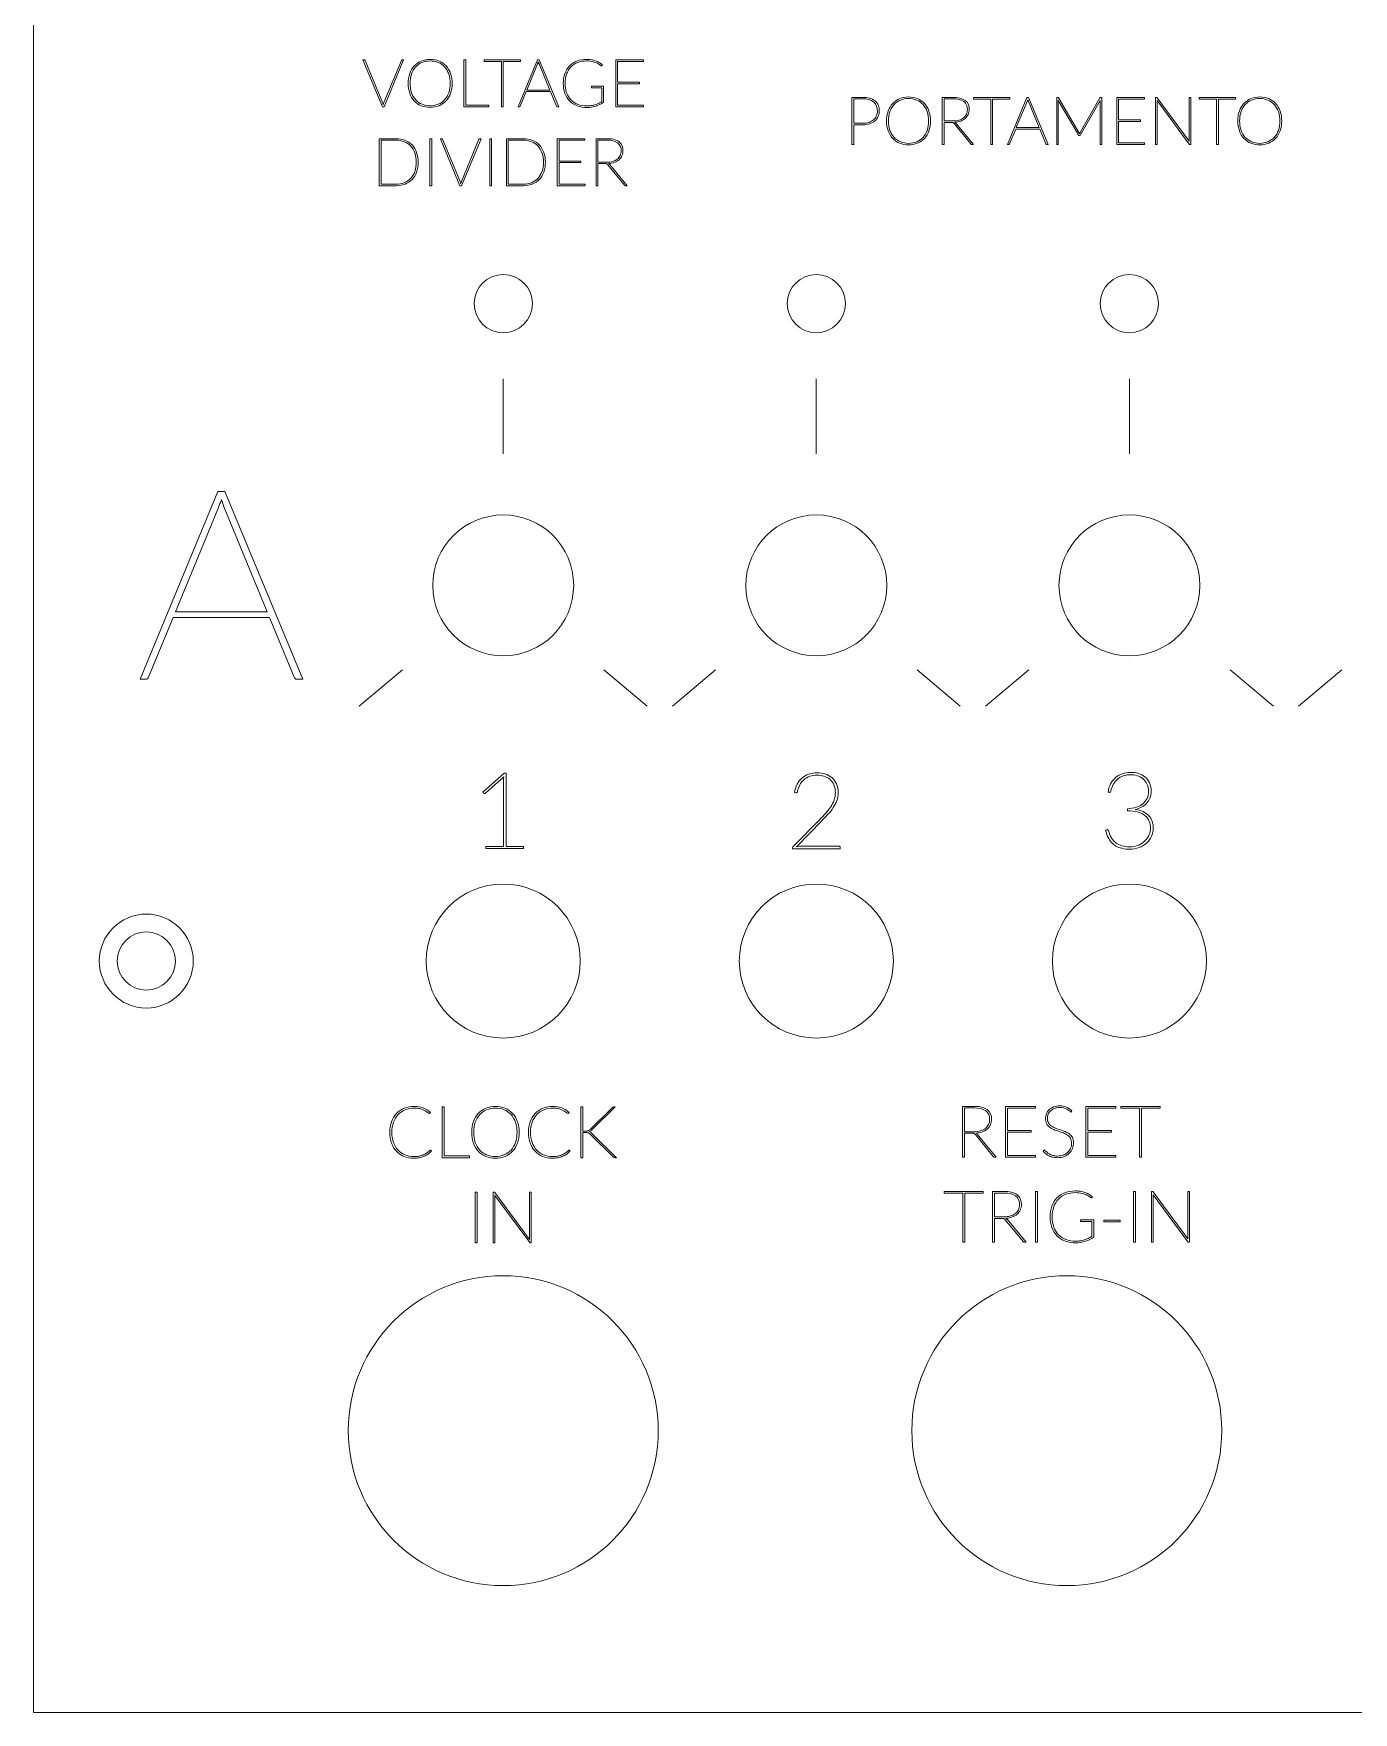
# Model space of a CAD drawing. Header units: millimetres. Extents: x -87 to 387, y -250 to 300.
# Drawn here: x 0 to 70.3, y -120 to -30.6 of the extents above; entities that cross this region are included whole.
import ezdxf

# ---------------------------------------------------------------- set-up
doc = ezdxf.new("R2010")
doc.units = ezdxf.units.MM
for name, color, linetype, lineweight, true_color in [('all_sq16', 7, 'Continuous', 0, 0x000000), ('ext', 1, 'Continuous', 0, 0xff0000), ('int', 3, 'Continuous', 0, 0x00ff00), ('pockett_ecrous -3mm', 2, 'Continuous', 0, 0xffff00), ('txt', 51, 'Continuous', 0, 0xffffb5)]:
    doc.layers.add(name, color=color, linetype=linetype, lineweight=lineweight, true_color=true_color)

# ---------------------------------------------------------------- blocks, each defined once
blk = doc.blocks.new('façade')
at = {"layer": 'ext'}
for p, q in [((0, 0), (0, 120)), ((300, 0), (0, 0))]:
    blk.add_line(p, q, dxfattribs=at)
at = {"layer": 'int'}
for centre, radius in [((25, 75), 1.55), ((41.667, 75), 1.55), ((58.333, 75), 1.55), ((25, 60), 3.75), ((41.667, 60), 3.75), ((58.333, 60), 3.75), ((25, 40), 4.1), ((41.667, 40), 4.1), ((58.333, 40), 4.1), ((6, 40), 1.55), ((25, 15), 8.25), ((55, 15), 8.25)]:
    blk.add_circle(centre, radius, dxfattribs=at)
at = {"layer": 'pockett_ecrous -3mm'}
blk.add_circle((6, 40), 2.5, dxfattribs=at)
at = {"layer": 'txt'}
for p, q in [((17.532, 87.972), (17.609, 87.972)), ((18.571, 85.472), (17.532, 87.972)), ((17.648, 87.942), (18.576, 85.703)), ((18.652, 85.703), (19.579, 87.942)), ((19.696, 87.972), (18.658, 85.472)), ((19.622, 87.972), (19.696, 87.972)), ((22.905, 85.472), (22.905, 87.972)), ((22.905, 87.972), (23.003, 87.972)), ((23.003, 87.972), (23.003, 85.557)), ((23.983, 87.887), (23.983, 87.972)), ((23.983, 87.972), (25.918, 87.972)), ((24.904, 87.887), (23.983, 87.887)), ((24.904, 85.472), (24.904, 87.887)), ((25.918, 87.887), (25.002, 87.887)), ((25.002, 87.887), (25.002, 85.472)), ((25.788, 85.472), (26.822, 87.972)), ((25.918, 87.972), (25.918, 87.887)), ((26.831, 87.76), (26.259, 86.368)), ((26.822, 87.972), (26.917, 87.972)), ((27.478, 86.368), (26.906, 87.76)), ((26.917, 87.972), (27.952, 85.472)), ((30.281, 87.708), (30.256, 87.671)), ((30.988, 85.472), (30.988, 87.972)), ((30.988, 87.972), (32.464, 87.972)), ((32.464, 87.888), (31.086, 87.888)), ((31.086, 87.888), (31.086, 86.78)), ((32.464, 87.972), (32.464, 87.888)), ((31.086, 86.78), (32.247, 86.78)), ((32.247, 86.699), (31.086, 86.699)), ((31.086, 86.699), (31.086, 85.556)), ((32.247, 86.78), (32.247, 86.699)), ((26.227, 86.293), (25.901, 85.502)), ((27.511, 86.293), (26.227, 86.293)), ((26.259, 86.368), (27.478, 86.368)), ((27.836, 85.502), (27.511, 86.293)), ((29.694, 86.521), (29.694, 86.571)), ((29.694, 86.571), (30.343, 86.571)), ((30.252, 86.492), (29.724, 86.492)), ((30.252, 85.756), (30.252, 86.492)), ((30.343, 86.571), (30.343, 85.717)), ((43.559, 83.472), (43.559, 85.972)), ((43.559, 85.972), (44.156, 85.972)), ((44.156, 85.894), (43.656, 85.894)), ((43.656, 85.894), (43.656, 84.597)), ((48.372, 83.472), (48.372, 85.972)), ((48.372, 85.972), (48.975, 85.972)), ((48.975, 85.894), (48.469, 85.894)), ((48.469, 85.894), (48.469, 84.724)), ((50.034, 85.887), (50.034, 85.972)), ((50.034, 85.972), (51.969, 85.972)), ((50.955, 85.887), (50.034, 85.887)), ((50.955, 83.472), (50.955, 85.887)), ((51.969, 85.887), (51.053, 85.887)), ((51.053, 85.887), (51.053, 83.472)), ((51.839, 83.472), (52.873, 85.972)), ((51.969, 85.972), (51.969, 85.887)), ((52.873, 85.972), (52.968, 85.972)), ((52.968, 85.972), (54.003, 83.472)), ((54.463, 83.472), (54.463, 85.972)), ((54.463, 85.972), (54.522, 85.972)), ((55.626, 83.975), (54.545, 85.817)), ((54.564, 85.949), (55.649, 84.107)), ((55.71, 84.108), (56.761, 85.947)), ((56.78, 85.813), (55.731, 83.975)), ((56.804, 85.972), (56.864, 85.972)), ((56.864, 85.972), (56.864, 83.472)), ((57.656, 83.472), (57.656, 85.972)), ((57.656, 85.972), (59.132, 85.972)), ((59.132, 85.888), (57.754, 85.888)), ((57.754, 85.888), (57.754, 84.78)), ((59.132, 85.972), (59.132, 85.888)), ((59.724, 83.472), (59.724, 85.972)), ((59.724, 85.972), (59.769, 85.972)), ((61.522, 83.493), (59.806, 85.812)), ((59.811, 85.949), (61.518, 83.639)), ((61.516, 83.701), (61.516, 85.972)), ((61.516, 85.972), (61.602, 85.972)), ((61.602, 85.972), (61.602, 83.472)), ((62.05, 85.887), (62.05, 85.972)), ((62.05, 85.972), (63.984, 85.972)), ((62.971, 85.887), (62.05, 85.887)), ((62.971, 83.472), (62.971, 85.887)), ((63.984, 85.887), (63.068, 85.887)), ((63.068, 85.887), (63.068, 83.472)), ((63.984, 85.972), (63.984, 85.887)), ((18.658, 85.472), (18.571, 85.472)), ((24.242, 85.472), (22.905, 85.472)), ((23.003, 85.557), (24.242, 85.557)), ((24.242, 85.557), (24.242, 85.472)), ((25.002, 85.472), (24.904, 85.472)), ((25.86, 85.472), (25.788, 85.472)), ((27.952, 85.472), (27.875, 85.472)), ((32.464, 85.472), (30.988, 85.472)), ((31.086, 85.556), (32.468, 85.556)), ((32.468, 85.556), (32.464, 85.472)), ((52.882, 85.76), (52.31, 84.368)), ((53.53, 84.368), (52.957, 85.76)), ((54.548, 85.759), (54.548, 83.472)), ((56.778, 85.759), (56.778, 85.785)), ((56.778, 83.472), (56.778, 85.759)), ((59.809, 85.748), (59.809, 83.472)), ((43.656, 84.597), (44.156, 84.597)), ((43.656, 84.517), (43.656, 83.472)), ((44.156, 84.517), (43.656, 84.517)), ((48.469, 84.724), (48.946, 84.724)), ((48.469, 84.649), (48.469, 83.472)), ((48.834, 84.649), (48.469, 84.649)), ((49.887, 83.502), (49.005, 84.581)), ((49.101, 84.601), (50.031, 83.472)), ((52.278, 84.293), (51.952, 83.502)), ((53.562, 84.293), (52.278, 84.293)), ((52.31, 84.368), (53.53, 84.368)), ((53.887, 83.502), (53.562, 84.293)), ((55.649, 84.107), (55.679, 84.041)), ((57.754, 84.78), (58.915, 84.78)), ((58.915, 84.699), (57.754, 84.699)), ((57.754, 84.699), (57.754, 83.556)), ((58.915, 84.78), (58.915, 84.699)), ((18.399, 81.276), (18.399, 83.776)), ((18.399, 83.776), (19.301, 83.776)), ((19.301, 83.696), (18.497, 83.696)), ((18.497, 83.696), (18.497, 81.356)), ((21.1, 81.276), (21.1, 83.776)), ((21.1, 83.776), (21.198, 83.776)), ((21.198, 83.776), (21.198, 81.276)), ((21.659, 83.776), (21.735, 83.776)), ((22.697, 81.276), (21.659, 83.776)), ((21.774, 83.746), (22.702, 81.507)), ((22.778, 81.507), (23.705, 83.746)), ((23.822, 83.776), (22.784, 81.276)), ((23.748, 83.776), (23.822, 83.776)), ((24.283, 81.276), (24.283, 83.776)), ((24.283, 83.776), (24.38, 83.776)), ((24.38, 83.776), (24.38, 81.276)), ((25.173, 81.276), (25.173, 83.776)), ((25.173, 83.776), (26.075, 83.776)), ((26.075, 83.696), (25.271, 83.696)), ((25.271, 83.696), (25.271, 81.356)), ((27.874, 81.276), (27.874, 83.776)), ((27.874, 83.776), (29.35, 83.776)), ((29.35, 83.692), (27.972, 83.692)), ((27.972, 83.692), (27.972, 82.584)), ((29.35, 83.776), (29.35, 83.692)), ((29.942, 81.276), (29.942, 83.776)), ((29.942, 83.776), (30.544, 83.776)), ((30.544, 83.698), (30.039, 83.698)), ((30.039, 83.698), (30.039, 82.528)), ((43.656, 83.472), (43.559, 83.472)), ((48.469, 83.472), (48.372, 83.472)), ((50.031, 83.472), (49.951, 83.472)), ((51.053, 83.472), (50.955, 83.472)), ((51.912, 83.472), (51.839, 83.472)), ((54.003, 83.472), (53.926, 83.472)), ((54.548, 83.472), (54.463, 83.472)), ((55.688, 83.945), (55.67, 83.945)), ((56.864, 83.472), (56.778, 83.472)), ((59.132, 83.472), (57.656, 83.472)), ((57.754, 83.556), (59.136, 83.556)), ((59.136, 83.556), (59.132, 83.472)), ((59.809, 83.472), (59.724, 83.472)), ((61.516, 83.671), (61.516, 83.701)), ((61.602, 83.472), (61.561, 83.472)), ((63.068, 83.472), (62.971, 83.472)), ((27.972, 82.584), (29.133, 82.584)), ((29.133, 82.503), (27.972, 82.503)), ((27.972, 82.503), (27.972, 81.36)), ((29.133, 82.584), (29.133, 82.503)), ((30.039, 82.528), (30.516, 82.528)), ((30.039, 82.453), (30.039, 81.276)), ((30.404, 82.453), (30.039, 82.453)), ((31.457, 81.306), (30.575, 82.385)), ((30.67, 82.405), (31.601, 81.276)), ((18.497, 81.356), (19.301, 81.356)), ((25.271, 81.356), (26.075, 81.356)), ((27.972, 81.36), (29.353, 81.36)), ((29.353, 81.36), (29.35, 81.276)), ((19.301, 81.276), (18.399, 81.276)), ((21.198, 81.276), (21.1, 81.276)), ((22.784, 81.276), (22.697, 81.276)), ((24.38, 81.276), (24.283, 81.276)), ((26.075, 81.276), (25.173, 81.276)), ((29.35, 81.276), (27.874, 81.276)), ((30.039, 81.276), (29.942, 81.276)), ((31.601, 81.276), (31.52, 81.276)), ((25, 67), (25, 71)), ((41.667, 67), (41.667, 71)), ((58.333, 67), (58.333, 71)), ((5.672, 55), (9.811, 65)), ((9.811, 65), (10.188, 65)), ((10.188, 65), (14.328, 55)), ((9.847, 64.153), (7.557, 58.584)), ((12.435, 58.584), (10.146, 64.153)), ((7.428, 58.285), (6.126, 55.121)), ((12.564, 58.285), (7.428, 58.285)), ((7.557, 58.584), (12.435, 58.584)), ((13.864, 55.121), (12.564, 58.285)), ((19.638, 55.5), (17.34, 53.572)), ((30.362, 55.5), (32.66, 53.572)), ((36.304, 55.5), (34.006, 53.572)), ((47.029, 55.5), (49.327, 53.572)), ((52.971, 55.5), (50.673, 53.572)), ((63.696, 55.5), (65.994, 53.572)), ((69.637, 55.5), (67.339, 53.572)), ((5.963, 55), (5.672, 55)), ((14.328, 55), (14.021, 55)), ((23.918, 48.994), (25.056, 50.01)), ((25.024, 49.808), (24.051, 48.931)), ((25.016, 46.106), (25.016, 49.629)), ((25.056, 50.01), (25.164, 50.01)), ((25.164, 50.01), (25.164, 46.106)), ((23.961, 48.938), (23.918, 48.994)), ((40.58, 48.959), (40.509, 48.968)), ((57.268, 48.982), (57.196, 48.99)), ((40.435, 46.105), (41.846, 47.534)), ((41.951, 47.468), (40.603, 46.088)), ((58.232, 48.003), (58.232, 48.108)), ((57.063, 46.968), (57.111, 46.99)), ((24.066, 46.106), (25.016, 46.106)), ((24.066, 45.99), (24.066, 46.106)), ((26.082, 45.99), (24.066, 45.99)), ((25.164, 46.106), (26.082, 46.106)), ((26.082, 46.106), (26.082, 45.99)), ((40.401, 45.977), (40.401, 46.031)), ((42.933, 45.977), (40.401, 45.977)), ((40.947, 46.117), (42.879, 46.117)), ((42.933, 46.063), (42.933, 45.977)), ((21.756, 29.532), (21.756, 32.232)), ((21.756, 32.232), (21.861, 32.232)), ((21.861, 32.232), (21.861, 29.624)), ((29.135, 29.532), (29.135, 32.232)), ((29.135, 32.232), (29.24, 32.232)), ((29.24, 32.232), (29.24, 30.951)), ((29.603, 31.018), (30.794, 32.191)), ((30.961, 32.232), (29.703, 30.993)), ((30.884, 32.232), (30.961, 32.232)), ((49.448, 29.562), (49.448, 32.262)), ((49.448, 32.262), (50.099, 32.262)), ((50.099, 32.178), (49.554, 32.178)), ((49.554, 32.178), (49.554, 30.914)), ((51.74, 29.562), (51.74, 32.262)), ((51.74, 32.262), (53.335, 32.262)), ((53.335, 32.262), (53.335, 32.172)), ((56.015, 29.562), (56.015, 32.262)), ((56.015, 32.262), (57.609, 32.262)), ((57.609, 32.262), (57.609, 32.172)), ((57.875, 32.17), (57.875, 32.262)), ((57.875, 32.262), (59.965, 32.262)), ((59.965, 32.262), (59.965, 32.17)), ((21.13, 31.942), (21.102, 31.899)), ((28.509, 31.942), (28.481, 31.899)), ((53.335, 32.172), (51.846, 32.172)), ((51.846, 32.172), (51.846, 30.976)), ((55.272, 32.024), (55.248, 31.982)), ((57.609, 32.172), (56.12, 32.172)), ((56.12, 32.172), (56.12, 30.976)), ((58.87, 32.17), (57.875, 32.17)), ((58.87, 29.562), (58.87, 32.17)), ((59.965, 32.17), (58.975, 32.17)), ((58.975, 32.17), (58.975, 29.562)), ((29.24, 30.951), (29.413, 30.951)), ((29.419, 30.866), (29.24, 30.866)), ((29.24, 30.866), (29.24, 29.532)), ((30.875, 29.568), (29.622, 30.788)), ((29.705, 30.839), (31.038, 29.532)), ((49.554, 30.914), (50.068, 30.914)), ((49.554, 30.834), (49.554, 29.562)), ((49.947, 30.834), (49.554, 30.834)), ((51.084, 29.595), (50.132, 30.76)), ((50.235, 30.782), (51.24, 29.562)), ((51.846, 30.976), (53.1, 30.976)), ((53.1, 30.887), (51.846, 30.887)), ((51.846, 30.887), (51.846, 29.653)), ((53.1, 30.976), (53.1, 30.887)), ((56.12, 30.976), (57.374, 30.976)), ((57.374, 30.887), (56.12, 30.887)), ((56.12, 30.887), (56.12, 29.653)), ((57.374, 30.976), (57.374, 30.887)), ((21.142, 29.923), (21.182, 29.881)), ((23.2, 29.532), (21.756, 29.532)), ((21.861, 29.624), (23.2, 29.624)), ((23.2, 29.624), (23.2, 29.532)), ((28.521, 29.923), (28.561, 29.881)), ((29.24, 29.532), (29.135, 29.532)), ((31.038, 29.532), (30.961, 29.532)), ((49.554, 29.562), (49.448, 29.562)), ((51.24, 29.562), (51.153, 29.562)), ((53.335, 29.562), (51.74, 29.562)), ((51.846, 29.653), (53.338, 29.653)), ((53.338, 29.653), (53.335, 29.562)), ((53.741, 29.883), (53.766, 29.922)), ((57.609, 29.562), (56.015, 29.562)), ((56.12, 29.653), (57.613, 29.653)), ((57.613, 29.653), (57.609, 29.562)), ((58.975, 29.562), (58.87, 29.562)), ((48.465, 27.639), (48.465, 27.731)), ((48.465, 27.731), (50.554, 27.731)), ((50.554, 27.731), (50.554, 27.639)), ((51.038, 25.031), (51.038, 27.731)), ((51.038, 27.731), (51.689, 27.731)), ((53.33, 25.031), (53.33, 27.731)), ((53.33, 27.731), (53.436, 27.731)), ((53.436, 27.731), (53.436, 25.031)), ((58.545, 25.031), (58.545, 27.731)), ((58.545, 27.731), (58.651, 27.731)), ((58.651, 27.731), (58.651, 25.031)), ((59.507, 25.031), (59.507, 27.731)), ((59.507, 27.731), (59.555, 27.731)), ((61.443, 25.278), (61.443, 27.731)), ((61.443, 27.731), (61.535, 27.731)), ((61.535, 27.731), (61.535, 25.031)), ((23.505, 25), (23.505, 27.7)), ((23.505, 27.7), (23.611, 27.7)), ((23.611, 27.7), (23.611, 25)), ((24.467, 25), (24.467, 27.7)), ((24.467, 27.7), (24.515, 27.7)), ((26.408, 25.023), (24.555, 27.527)), ((24.559, 27.458), (24.559, 25)), ((24.561, 27.675), (26.405, 25.18)), ((26.403, 25.248), (26.403, 27.7)), ((26.403, 27.7), (26.495, 27.7)), ((26.495, 27.7), (26.495, 25)), ((49.46, 27.639), (48.465, 27.639)), ((49.46, 25.031), (49.46, 27.639)), ((50.554, 27.639), (49.565, 27.639)), ((49.565, 27.639), (49.565, 25.031)), ((51.689, 27.646), (51.143, 27.646)), ((51.143, 27.646), (51.143, 26.383)), ((56.362, 27.446), (56.335, 27.406)), ((61.448, 25.054), (59.595, 27.558)), ((59.599, 27.489), (59.599, 25.031)), ((59.601, 27.706), (61.445, 25.211)), ((51.143, 26.383), (51.658, 26.383)), ((51.143, 26.302), (51.143, 25.031)), ((51.537, 26.302), (51.143, 26.302)), ((52.674, 25.063), (51.721, 26.229)), ((51.825, 26.25), (52.83, 25.031)), ((55.729, 26.164), (55.729, 26.218)), ((55.729, 26.218), (56.43, 26.218)), ((56.332, 26.133), (55.761, 26.133)), ((56.332, 25.338), (56.332, 26.133)), ((56.43, 26.218), (56.43, 25.296)), ((56.974, 26.206), (57.839, 26.206)), ((56.974, 26.122), (56.974, 26.206)), ((57.839, 26.122), (56.974, 26.122)), ((57.839, 26.206), (57.839, 26.122)), ((26.403, 25.215), (26.403, 25.248)), ((49.565, 25.031), (49.46, 25.031)), ((51.143, 25.031), (51.038, 25.031)), ((52.83, 25.031), (52.743, 25.031)), ((53.436, 25.031), (53.33, 25.031)), ((58.651, 25.031), (58.545, 25.031)), ((59.599, 25.031), (59.507, 25.031)), ((61.443, 25.246), (61.443, 25.278)), ((61.535, 25.031), (61.491, 25.031)), ((23.611, 25), (23.505, 25)), ((24.559, 25), (24.467, 25)), ((26.495, 25), (26.451, 25))]:
    blk.add_line(p, q, dxfattribs=at)
for centre, radius, start, end in [((17.611, 87.934), 0.0378, 11.56269, 93.24477), ((19.617, 87.932), 0.0396, 83.97708, 166.49937), ((21.122, 86.869), 1.161, 137.55296, 160.83941), ((21.155, 86.867), 1.096, 138.14343, 161.08455), ((21.042, 86.929), 1.061, 112.52244, 137.02528), ((21.036, 86.963), 0.943, 112.36083, 137.62766), ((21.094, 86.793), 1.207, 89.3339, 112.34574), ((21.095, 86.806), 1.111, 89.34723, 112.13056), ((21.124, 86.773), 1.227, 67.95362, 90.74173), ((21.122, 86.796), 1.121, 67.9658, 90.71702), ((21.185, 86.965), 0.941, 42.3415, 67.67001), ((21.185, 86.938), 1.051, 42.95755, 67.67106), ((21.079, 86.881), 1.076, 18.50413, 41.82322), ((21.098, 86.871), 1.161, 19.14089, 42.44225), ((28.5, 87.16), 1.773, 158.50886, 160.23138), ((26.289, 88.028), 0.602, 338.74347, 344.26434), ((27.529, 88.06), 0.688, 196.4438, 201.28033), ((25.237, 87.16), 1.773, 19.76862, 21.49114), ((29.348, 86.873), 1.13, 136.29031, 160.45743), ((29.371, 86.876), 1.053, 136.67446, 160.79496), ((29.309, 86.896), 1.086, 110.85766, 135.73843), ((29.312, 86.917), 0.982, 110.73107, 136.02715), ((29.417, 86.593), 1.407, 89.13795, 110.57532), ((29.417, 86.621), 1.296, 89.17322, 110.48223), ((29.462, 86.61), 1.307, 75.89826, 91.12828), ((29.448, 86.24), 1.76, 81.88291, 90.32787), ((29.535, 86.854), 1.14, 70.44218, 81.82202), ((29.478, 86.709), 1.207, 63.71653, 75.48937), ((29.563, 86.946), 1.044, 58.57775, 70.23178), ((29.691, 87.137), 0.729, 50.97378, 63.85243), ((29.438, 86.748), 1.278, 48.71379, 58.39862), ((30.318, 87.871), 0.237, 225.12229, 244.45603), ((30.227, 87.688), 0.0334, 248.93879, 329.2482), ((21.487, 86.743), 1.548, 160.87184, 180.78212), ((21.486, 86.7), 1.546, 179.18831, 199.13772), ((21.522, 86.744), 1.482, 161.1836, 180.87345), ((21.52, 86.699), 1.481, 179.13255, 198.82421), ((20.664, 86.744), 1.513, 359.13733, 18.41219), ((20.665, 86.699), 1.512, 341.58015, 0.85681), ((20.726, 86.743), 1.554, 359.1983, 19.08783), ((20.734, 86.7), 1.546, 340.86228, 0.81169), ((29.727, 86.744), 1.53, 160.64812, 180.82605), ((29.721, 86.7), 1.525, 179.19659, 199.47398), ((29.762, 86.744), 1.466, 160.95946, 180.8792), ((29.763, 86.701), 1.467, 179.17859, 199.03174), ((21.121, 86.575), 1.16, 199.21507, 222.49067), ((21.138, 86.57), 1.077, 198.86829, 222.13869), ((21.039, 86.494), 0.953, 222.74292, 247.67034), ((21.182, 86.492), 0.951, 292.29888, 317.28786), ((21.096, 86.556), 1.058, 317.89502, 341.5437), ((21.099, 86.575), 1.16, 317.50933, 340.78493), ((29.328, 86.564), 1.108, 199.61584, 224.3599), ((29.366, 86.566), 1.047, 199.14554, 223.55511), ((29.319, 86.538), 0.994, 224.25537, 249.64527), ((29.721, 86.522), 0.0273, 181.4662, 227.93866), ((29.724, 86.521), 0.0289, 223.53883, 270.32035), ((44.225, 84.986), 0.988, 54.48997, 94.00188), ((44.221, 85.043), 0.853, 53.44194, 94.34166), ((46.508, 84.929), 1.061, 112.52244, 137.02528), ((46.502, 84.963), 0.943, 112.36083, 137.62766), ((46.56, 84.793), 1.207, 89.3339, 112.34574), ((46.562, 84.806), 1.111, 89.34723, 112.13056), ((46.59, 84.773), 1.227, 67.95362, 90.74173), ((46.588, 84.796), 1.121, 67.9658, 90.71702), ((46.652, 84.965), 0.941, 42.3415, 67.67001), ((46.652, 84.938), 1.051, 42.95755, 67.67106), ((49.043, 84.952), 1.023, 57.45543, 93.84195), ((49.033, 84.979), 0.917, 58.05791, 93.67571), ((49.246, 85.374), 0.561, 355.90819, 51.69565), ((54.551, 85.16), 1.773, 158.50886, 160.23138), ((52.34, 86.028), 0.602, 338.74347, 344.26434), ((53.58, 86.06), 0.688, 196.4438, 201.28033), ((51.288, 85.16), 1.773, 19.76862, 21.49114), ((54.523, 85.914), 0.058, 67.20464, 91.77931), ((54.208, 85.77), 0.34, 2.90149, 7.83399), ((54.524, 85.927), 0.0455, 27.99616, 61.39754), ((56.804, 85.922), 0.05, 90, 150.23151), ((57.035, 85.785), 0.257, 173.66957, 180.01454), ((59.77, 85.92), 0.0516, 65.79834, 92.14259), ((59.76, 85.915), 0.0615, 33.79425, 59.14335), ((59.231, 85.748), 0.578, 2.94355, 6.30959), ((65.203, 84.929), 1.061, 112.52244, 137.02528), ((65.197, 84.963), 0.943, 112.36083, 137.62766), ((65.256, 84.793), 1.207, 89.3339, 112.34574), ((65.257, 84.806), 1.111, 89.34723, 112.13056), ((65.286, 84.773), 1.227, 67.95362, 90.74173), ((65.284, 84.796), 1.121, 67.9658, 90.71702), ((65.347, 84.965), 0.941, 42.3415, 67.67001), ((65.347, 84.938), 1.051, 42.95755, 67.67106), ((16.805, 85.048), 1.888, 18.42766, 20.29032), ((16.717, 85.019), 1.981, 16.62356, 18.42758), ((19.88, 85.25), 1.309, 159.73287, 165.12461), ((21.029, 86.503), 1.045, 222.99271, 247.82838), ((21.094, 86.673), 1.226, 248.02073, 270.66557), ((21.095, 86.641), 1.111, 247.86944, 270.65277), ((21.122, 86.651), 1.121, 269.28298, 292.0342), ((21.124, 86.681), 1.234, 269.25905, 291.90922), ((21.19, 86.504), 1.045, 292.19522, 317.01203), ((25.864, 85.51), 0.0383, 265.19314, 347.83822), ((27.876, 85.513), 0.0415, 195.84684, 268.96061), ((29.322, 86.576), 1.112, 225.01212, 249.63953), ((29.441, 86.911), 1.468, 249.83842, 270.85145), ((29.44, 86.882), 1.359, 249.90159, 270.89075), ((29.469, 87.05), 1.526, 269.7185, 278.32014), ((29.485, 86.913), 1.47, 269.14879, 288.24917), ((29.5, 86.82), 1.294, 278.43859, 287.54247), ((29.457, 86.941), 1.423, 287.7047, 295.6446), ((29.4, 87.098), 1.673, 289.01909, 304.33592), ((29.169, 87.531), 2.079, 295.75661, 301.39432), ((44.321, 85.232), 0.596, 311.18708, 336.01826), ((44.316, 85.287), 0.604, 356.14088, 46.93154), ((44.354, 85.229), 0.663, 310.20679, 335.48116), ((44.355, 85.295), 0.665, 355.79395, 48.14947), ((44.298, 85.242), 0.621, 336.09914, 0.42372), ((44.324, 85.239), 0.695, 335.71751, 0.57467), ((46.953, 84.743), 1.548, 160.87184, 180.78212), ((46.588, 84.869), 1.161, 137.55296, 160.83941), ((46.988, 84.744), 1.482, 161.1836, 180.87345), ((46.622, 84.867), 1.096, 138.14343, 161.08455), ((46.545, 84.881), 1.076, 18.50413, 41.82322), ((46.564, 84.871), 1.161, 19.14089, 42.44225), ((46.13, 84.744), 1.513, 359.13733, 18.41219), ((46.192, 84.743), 1.554, 359.1983, 19.08783), ((49.175, 85.302), 0.53, 308.32992, 334.91105), ((49.216, 85.368), 0.492, 355.52955, 52.1418), ((49.188, 85.319), 0.617, 311.2873, 335.61134), ((49.119, 85.32), 0.588, 335.59904, 0.92824), ((49.165, 85.325), 0.64, 336.02302, 0.78031), ((53.986, 85.758), 0.562, 0.05196, 3.02358), ((59.194, 85.747), 0.616, 0.06672, 2.88983), ((65.649, 84.743), 1.548, 160.87184, 180.78212), ((65.284, 84.869), 1.161, 137.55296, 160.83941), ((65.683, 84.744), 1.482, 161.1836, 180.87345), ((65.317, 84.867), 1.096, 138.14343, 161.08455), ((65.24, 84.881), 1.076, 18.50413, 41.82322), ((65.259, 84.871), 1.161, 19.14089, 42.44225), ((64.825, 84.744), 1.513, 359.13733, 18.41219), ((64.887, 84.743), 1.554, 359.1983, 19.08783), ((44.17, 85.546), 0.949, 269.18635, 288.68271), ((44.169, 85.608), 1.09, 269.30498, 288.15393), ((44.242, 85.331), 0.722, 288.67162, 310.73765), ((44.253, 85.357), 0.826, 288.07411, 309.84661), ((46.952, 84.7), 1.546, 179.18831, 199.13772), ((46.587, 84.575), 1.16, 199.21507, 222.49067), ((46.987, 84.699), 1.481, 179.13255, 198.82421), ((46.604, 84.57), 1.077, 198.86829, 222.13869), ((46.562, 84.556), 1.058, 317.89502, 341.5437), ((46.565, 84.575), 1.16, 317.50933, 340.78493), ((46.131, 84.699), 1.512, 341.58015, 0.85681), ((46.2, 84.7), 1.546, 340.86228, 0.81169), ((48.839, 84.172), 0.477, 83.00431, 90.59661), ((48.877, 84.476), 0.171, 67.69903, 83.16199), ((48.886, 84.504), 0.141, 50.69386, 66.79596), ((48.96, 85.839), 1.116, 269.26789, 285.76402), ((48.867, 84.484), 0.169, 35.03352, 49.86069), ((48.981, 85.772), 1.119, 272.9378, 289.42173), ((48.921, 84.455), 0.232, 39.04254, 59.45877), ((49.076, 85.436), 0.696, 285.60298, 307.86284), ((49.108, 85.421), 0.746, 289.19014, 310.76779), ((54.81, 84.443), 0.958, 335.15311, 337.30219), ((56.22, 83.852), 0.572, 153.34332, 157.18807), ((65.648, 84.7), 1.546, 179.18831, 199.13772), ((65.282, 84.575), 1.16, 199.21507, 222.49067), ((65.682, 84.699), 1.481, 179.13255, 198.82421), ((65.299, 84.57), 1.077, 198.86829, 222.13869), ((65.258, 84.556), 1.058, 317.89502, 341.5437), ((65.26, 84.575), 1.16, 317.50933, 340.78493), ((64.826, 84.699), 1.512, 341.58015, 0.85681), ((64.895, 84.7), 1.546, 340.86228, 0.81169), ((19.316, 82.499), 1.277, 68.93076, 90.6924), ((19.315, 82.535), 1.161, 68.83023, 90.67857), ((19.393, 82.747), 0.935, 43.45733, 68.62827), ((19.4, 82.726), 1.035, 43.94901, 68.74081), ((19.321, 82.694), 1.024, 18.73157, 42.80891), ((19.337, 82.68), 1.113, 19.47073, 43.3584), ((21.737, 83.738), 0.0378, 11.56269, 93.24477), ((23.743, 83.737), 0.0396, 83.97708, 166.49937), ((26.09, 82.499), 1.277, 68.93076, 90.6924), ((26.088, 82.535), 1.161, 68.83023, 90.67857), ((26.167, 82.747), 0.935, 43.45733, 68.62827), ((26.174, 82.726), 1.035, 43.94901, 68.74081), ((26.094, 82.694), 1.024, 18.73157, 42.80891), ((26.11, 82.68), 1.113, 19.47073, 43.3584), ((30.613, 82.756), 1.023, 57.45543, 93.84195), ((30.603, 82.783), 0.917, 58.05791, 93.67571), ((30.786, 83.172), 0.492, 355.52955, 52.1418), ((30.816, 83.178), 0.561, 355.90819, 51.69565), ((30.689, 83.124), 0.588, 335.59904, 0.92824), ((30.735, 83.129), 0.64, 336.02302, 0.78031), ((46.496, 84.503), 1.045, 222.99271, 247.82838), ((46.505, 84.494), 0.953, 222.74292, 247.67034), ((46.56, 84.673), 1.226, 248.02073, 270.66557), ((46.562, 84.641), 1.111, 247.86944, 270.65277), ((46.588, 84.651), 1.121, 269.28298, 292.0342), ((46.59, 84.681), 1.234, 269.25905, 291.90922), ((46.648, 84.492), 0.951, 292.29888, 317.28786), ((46.656, 84.504), 1.045, 292.19522, 317.01203), ((49.941, 83.536), 0.0645, 212.27093, 246.84391), ((49.949, 83.576), 0.104, 251.67246, 270.9812), ((51.915, 83.51), 0.0383, 265.19314, 347.83822), ((53.927, 83.513), 0.0415, 195.84684, 268.96061), ((55.673, 83.996), 0.0514, 204.40248, 267.5243), ((55.685, 83.995), 0.0503, 273.98089, 336.49556), ((61.847, 83.671), 0.33, 180.00497, 185.58044), ((61.561, 83.519), 0.0475, 213.15382, 269.22459), ((65.191, 84.503), 1.045, 222.99271, 247.82838), ((65.201, 84.494), 0.953, 222.74292, 247.67034), ((65.256, 84.673), 1.226, 248.02073, 270.66557), ((65.257, 84.641), 1.111, 247.86944, 270.65277), ((65.284, 84.651), 1.121, 269.28298, 292.0342), ((65.286, 84.681), 1.234, 269.25905, 291.90922), ((65.344, 84.492), 0.951, 292.29888, 317.28786), ((65.351, 84.504), 1.045, 292.19522, 317.01203), ((18.886, 82.55), 1.482, 359.06203, 18.60986), ((18.887, 82.502), 1.481, 341.3823, 0.93211), ((18.955, 82.549), 1.516, 359.10578, 19.33425), ((18.957, 82.502), 1.515, 340.65812, 0.88835), ((25.66, 82.55), 1.482, 359.06203, 18.60986), ((25.661, 82.502), 1.481, 341.3823, 0.93211), ((25.729, 82.549), 1.516, 359.10578, 19.33425), ((25.73, 82.502), 1.515, 340.65812, 0.88835), ((30.409, 81.976), 0.477, 83.00431, 90.59661), ((30.447, 82.28), 0.171, 67.69903, 83.16199), ((30.456, 82.308), 0.141, 50.69386, 66.79596), ((30.53, 83.643), 1.116, 269.26789, 285.76402), ((30.437, 82.289), 0.169, 35.03352, 49.86069), ((30.551, 83.576), 1.119, 272.9378, 289.42173), ((30.491, 82.259), 0.232, 39.04254, 59.45877), ((30.646, 83.24), 0.696, 285.60298, 307.86284), ((30.678, 83.225), 0.746, 289.19014, 310.76779), ((30.745, 83.106), 0.53, 308.32992, 334.91105), ((30.758, 83.124), 0.617, 311.2873, 335.61134), ((19.315, 82.517), 1.161, 269.32143, 291.16977), ((19.316, 82.553), 1.277, 269.3076, 291.06924), ((19.394, 82.303), 0.934, 291.37505, 316.58499), ((19.4, 82.326), 1.035, 291.25919, 316.05099), ((19.319, 82.359), 1.026, 317.22344, 341.26293), ((19.337, 82.372), 1.113, 316.6416, 340.52927), ((20.931, 80.852), 1.888, 18.42766, 20.29032), ((20.843, 80.823), 1.981, 16.62356, 18.42758), ((24.006, 81.054), 1.309, 159.73287, 165.12461), ((26.088, 82.517), 1.161, 269.32143, 291.16977), ((26.09, 82.553), 1.277, 269.3076, 291.06924), ((26.167, 82.303), 0.934, 291.37505, 316.58499), ((26.174, 82.326), 1.035, 291.25919, 316.05099), ((26.092, 82.359), 1.026, 317.22344, 341.26293), ((26.11, 82.372), 1.113, 316.6416, 340.52927), ((31.511, 81.34), 0.0645, 212.27093, 246.84391), ((31.519, 81.38), 0.104, 251.67246, 270.9812), ((16.522, 61.754), 7.093, 158.50886, 160.23138), ((7.678, 65.226), 2.407, 338.74347, 344.26434), ((12.636, 65.352), 2.754, 196.4438, 201.28033), ((3.471, 61.754), 7.093, 19.76862, 21.49114), ((5.976, 55.153), 0.153, 265.19314, 347.83822), ((14.024, 55.166), 0.166, 195.84684, 268.96061), ((26.945, 49.624), 1.93, 174.53526, 179.85983), ((41.85, 48.8), 1.351, 153.1851, 172.88889), ((41.638, 48.903), 1.116, 131.30518, 152.98981), ((41.809, 48.833), 1.16, 151.92308, 170.47908), ((41.627, 48.929), 0.954, 130.48064, 151.86741), ((41.624, 48.909), 1.102, 109.11702, 130.93791), ((41.661, 48.884), 1.01, 109.81768, 130.25565), ((41.696, 48.691), 1.332, 89.42542, 108.97759), ((41.691, 48.786), 1.112, 89.33508, 109.57446), ((41.707, 48.678), 1.22, 72.86453, 90.15614), ((41.713, 48.611), 1.412, 72.91376, 90.15466), ((41.81, 49), 0.882, 49.86651, 73.06599), ((41.829, 48.971), 1.033, 50.49167, 73.18171), ((41.83, 49.034), 0.843, 24.40625, 49.4122), ((41.884, 49.051), 0.936, 24.3879, 49.95774), ((41.695, 48.987), 0.985, 358.54262, 23.68346), ((41.723, 48.991), 1.108, 358.62911, 23.80135), ((58.547, 48.818), 1.362, 153.18361, 172.74205), ((58.328, 48.925), 1.118, 131.36835, 152.99414), ((58.477, 48.854), 1.146, 151.47723, 170.29056), ((58.33, 48.934), 0.979, 130.57811, 151.45487), ((58.309, 48.935), 1.098, 109.07422, 130.98071), ((58.341, 48.913), 1.002, 109.602, 130.27151), ((58.384, 48.711), 1.334, 89.43255, 108.95778), ((58.379, 48.796), 1.125, 89.37785, 109.45658), ((58.396, 48.702), 1.219, 73.05463, 90.22507), ((58.403, 48.616), 1.43, 73.41344, 90.22928), ((58.497, 49.019), 0.887, 50.93793, 73.32171), ((58.528, 49.02), 1.006, 51.01524, 73.66218), ((58.557, 49.108), 0.78, 24.29177, 50.22685), ((58.588, 49.106), 0.902, 25.15479, 50.53963), ((58.402, 49.047), 0.946, 358.5967, 23.74992), ((58.472, 49.067), 1.023, 358.5721, 24.40149), ((24.014, 48.982), 0.0694, 219.45133, 260.87759), ((24.011, 48.966), 0.0536, 261.89538, 319.37971), ((40.592, 49.032), 0.0737, 260.34927, 354.58552), ((41.058, 49.137), 1.655, 326.26093, 340.04349), ((41.137, 49.134), 1.727, 325.8867, 339.91868), ((41.534, 48.954), 1.145, 340.53695, 0.41912), ((41.6, 48.954), 1.23, 340.38032, 0.48909), ((57.283, 49.038), 0.0586, 254.5571, 307.52478), ((57.229, 49.072), 0.121, 318.18759, 348.16845), ((58.39, 49.185), 1.047, 287.31218, 309.27715), ((58.471, 49.136), 1.069, 297.83932, 316.15353), ((58.535, 48.998), 0.811, 309.68686, 335.35815), ((58.57, 49.035), 0.928, 316.40641, 337.47491), ((58.482, 49.014), 0.865, 335.88306, 0.70236), ((58.573, 49.028), 0.923, 337.81001, 0.79484), ((34.935, 54.385), 9.731, 315.2446, 318.02856), ((31.386, 58.007), 14.923, 315.0721, 316.92517), ((39.99, 49.847), 2.939, 317.91096, 326.31716), ((40.224, 49.754), 2.831, 316.78045, 325.86245), ((58.197, 49.791), 1.683, 271.17445, 287.44055), ((58.255, 45.989), 2.014, 74.38643, 90.65306), ((58.381, 49.294), 1.251, 282.17388, 298.12783), ((58.48, 46.702), 1.379, 65.25439, 83.1421), ((58.514, 46.921), 1.047, 50.83951, 74.33704), ((58.634, 47.041), 1.007, 43.943, 65.12811), ((58.699, 47.164), 0.742, 21.74411, 50.10015), ((58.739, 47.151), 0.854, 19.94303, 43.53435), ((58.468, 47.082), 0.988, 359.48887, 21.18125), ((58.543, 47.087), 1.061, 359.39591, 19.59215), ((59.6, 47.595), 2.614, 193.88739, 198.96168), ((57.149, 46.877), 0.119, 80.43423, 108.31529), ((58.376, 47.173), 1.319, 198.92426, 209.86926), ((57.154, 46.929), 0.067, 11.01154, 77.2576), ((55.265, 46.288), 2.061, 15.68289, 18.49651), ((58.303, 47.132), 1.235, 209.9101, 222.26375), ((58.441, 47.208), 1.245, 196.94275, 205.3025), ((58.378, 47.181), 1.177, 205.39128, 216.79917), ((58.145, 47.007), 0.887, 216.85323, 234.88149), ((58.478, 47.093), 0.977, 315.63579, 338.28118), ((58.501, 47.107), 1.11, 312.07671, 335.13746), ((58.526, 47.084), 0.929, 337.69167, 359.28441), ((58.584, 47.071), 1.019, 334.99904, 0.26629), ((40.487, 46.033), 0.0859, 152.03812, 180.90525), ((40.525, 46.012), 0.13, 133.91539, 151.81266), ((40.881, 44.631), 1.483, 94.52899, 100.79196), ((40.942, 43.893), 2.224, 89.87485, 94.61281), ((42.885, 46.07), 0.0479, 351.54055, 97.79708), ((58.062, 46.919), 0.913, 222.52729, 240.6971), ((58.22, 47.21), 1.244, 240.88249, 256.40651), ((58.255, 47.168), 1.082, 235.00286, 252.45368), ((58.319, 47.646), 1.692, 256.62584, 270.81701), ((58.313, 47.392), 1.313, 253.01368, 271.20292), ((58.366, 47.274), 1.195, 268.76656, 292.74796), ((58.358, 47.35), 1.396, 269.39694, 290.49704), ((58.4, 47.175), 1.09, 293.11173, 315.42371), ((58.409, 47.217), 1.253, 290.42819, 311.81675), ((20.244, 30.906), 1.356, 89.31219, 112.12125), ((20.284, 30.958), 1.304, 69.49904, 91.02901), ((20.239, 30.92), 1.355, 48.90476, 68.30397), ((24.567, 30.958), 1.304, 89.3339, 112.34574), ((24.6, 30.937), 1.325, 67.95362, 90.74173), ((27.623, 30.906), 1.356, 89.31219, 112.12125), ((27.663, 30.958), 1.304, 69.49904, 91.02901), ((27.618, 30.92), 1.355, 48.90476, 68.30397), ((30.901, 32.091), 0.146, 115.79099, 136.95864), ((30.882, 32.113), 0.118, 88.72554, 112.11018), ((50.173, 31.16), 1.104, 57.45543, 93.84195), ((50.163, 31.19), 0.99, 58.05791, 93.67571), ((54.55, 31.583), 0.701, 110.99422, 133.82105), ((54.603, 31.435), 0.858, 88.95579, 110.76623), ((54.605, 31.43), 0.775, 88.98531, 110.06573), ((54.637, 31.362), 0.931, 68.41875, 91.08994), ((54.639, 31.415), 0.789, 72.23106, 91.46979), ((54.624, 31.406), 0.895, 43.6871, 66.67361), ((20.578, 30.902), 1.616, 160.34214, 180.71929), ((20.244, 31.02), 1.262, 136.95153, 160.2995), ((20.629, 30.904), 1.557, 160.70855, 180.82783), ((20.261, 31.031), 1.168, 137.22224, 160.64005), ((20.184, 31.063), 1.188, 112.28472, 136.48442), ((20.182, 31.09), 1.071, 112.0736, 136.66172), ((20.246, 30.924), 1.248, 89.35702, 111.93101), ((20.27, 30.891), 1.281, 79.56853, 90.45747), ((20.271, 30.903), 1.27, 70.32445, 79.48981), ((20.379, 31.203), 0.951, 60.36154, 70.36367), ((20.069, 30.672), 1.565, 55.36617, 60.10752), ((19.51, 29.878), 2.536, 53.13126, 55.16925), ((21.091, 31.97), 0.0867, 226.83095, 256.64104), ((21.075, 31.918), 0.0329, 262.8412, 324.49988), ((24.992, 30.904), 1.671, 160.87184, 180.78212), ((24.598, 31.04), 1.254, 137.55296, 160.83941), ((25.029, 30.906), 1.601, 161.1836, 180.87345), ((24.633, 31.038), 1.184, 138.14343, 161.08455), ((24.511, 31.105), 1.146, 112.52244, 137.02528), ((24.504, 31.142), 1.018, 112.36083, 137.62766), ((24.569, 30.972), 1.2, 89.34723, 112.13056), ((24.598, 30.962), 1.211, 67.9658, 90.71702), ((24.666, 31.144), 1.016, 42.3415, 67.67001), ((24.666, 31.116), 1.135, 42.95755, 67.67106), ((24.551, 31.053), 1.162, 18.50413, 41.82322), ((24.571, 31.043), 1.254, 19.14089, 42.44225), ((24.102, 30.906), 1.634, 359.13733, 18.41219), ((24.169, 30.905), 1.679, 359.1983, 19.08783), ((27.957, 30.902), 1.616, 160.34214, 180.71929), ((27.623, 31.02), 1.262, 136.95153, 160.2995), ((28.008, 30.904), 1.557, 160.70855, 180.82783), ((27.64, 31.031), 1.168, 137.22224, 160.64005), ((27.563, 31.063), 1.188, 112.28472, 136.48442), ((27.561, 31.09), 1.071, 112.0736, 136.66172), ((27.625, 30.924), 1.248, 89.35702, 111.93101), ((27.649, 30.891), 1.281, 79.56853, 90.45747), ((27.65, 30.903), 1.27, 70.32445, 79.48981), ((27.758, 31.203), 0.951, 60.36154, 70.36367), ((27.448, 30.672), 1.565, 55.36617, 60.10752), ((26.889, 29.878), 2.536, 53.13126, 55.16925), ((28.47, 31.97), 0.0867, 226.83095, 256.64104), ((28.454, 31.918), 0.0329, 262.8412, 324.49988), ((50.315, 31.539), 0.572, 308.32992, 334.91105), ((50.36, 31.61), 0.531, 355.52955, 52.1418), ((50.392, 31.616), 0.605, 355.90819, 51.69565), ((50.33, 31.558), 0.666, 311.2873, 335.61134), ((50.255, 31.559), 0.635, 335.59904, 0.92824), ((50.305, 31.564), 0.691, 336.02302, 0.78031), ((54.528, 31.623), 0.658, 157.55577, 180.19188), ((54.465, 31.6), 0.595, 177.98799, 205.93681), ((54.509, 31.631), 0.638, 134.19642, 157.59214), ((54.445, 31.61), 0.582, 207.65039, 231.91007), ((54.55, 31.627), 0.582, 158.02309, 180.22627), ((54.44, 31.608), 0.472, 177.93767, 209.11687), ((54.511, 31.642), 0.541, 134.14767, 157.9911), ((54.483, 31.652), 0.531, 211.02808, 235.90391), ((54.543, 31.603), 0.591, 110.22072, 133.75808), ((54.643, 31.456), 0.749, 56.8669, 71.58269), ((54.639, 31.457), 0.751, 46.29815, 56.52353), ((55.239, 32.063), 0.103, 217.69887, 257.14485), ((55.217, 31.999), 0.036, 268.70567, 331.89969), ((20.609, 30.858), 1.646, 179.19659, 199.47398), ((20.646, 30.856), 1.574, 179.09196, 199.18782), ((24.99, 30.858), 1.67, 179.18831, 199.13772), ((25.028, 30.857), 1.599, 179.13255, 198.82421), ((24.104, 30.857), 1.633, 341.58015, 0.85681), ((24.178, 30.858), 1.67, 340.86228, 0.81169), ((27.988, 30.858), 1.646, 179.19659, 199.47398), ((28.025, 30.856), 1.574, 179.09196, 199.18782), ((29.418, 31.82), 0.87, 269.67982, 273.8033), ((29.426, 30.38), 0.486, 81.84749, 90.82101), ((29.463, 31.143), 0.191, 273.84284, 288.5828), ((29.465, 30.658), 0.205, 66.82837, 81.65799), ((29.477, 31.101), 0.147, 288.7177, 306.55183), ((29.479, 30.698), 0.163, 50.09446, 65.95169), ((29.343, 31.273), 0.365, 307.28562, 315.52094), ((29.189, 30.359), 0.609, 44.67808, 49.5884), ((29.539, 31.095), 0.186, 284.6874, 304.75828), ((29.53, 30.695), 0.228, 58.37197, 75.73891), ((29.295, 31.412), 0.585, 306.77259, 314.29309), ((29.503, 30.67), 0.263, 39.89766, 56.27197), ((49.953, 30.319), 0.515, 83.00431, 90.59661), ((49.993, 30.647), 0.184, 67.69903, 83.16199), ((50.003, 30.677), 0.153, 50.69386, 66.79596), ((50.084, 32.119), 1.205, 269.26789, 285.76402), ((49.983, 30.656), 0.182, 35.03352, 49.86069), ((50.106, 32.047), 1.209, 272.9378, 289.42173), ((50.041, 30.624), 0.25, 39.04254, 59.45877), ((50.209, 31.684), 0.752, 285.60298, 307.86284), ((50.243, 31.667), 0.805, 289.19014, 310.76779), ((54.624, 31.848), 0.88, 232.28887, 248.91786), ((54.756, 32.056), 1.019, 235.93595, 249.97759), ((55.812, 34.854), 4.112, 248.54935, 252.31191), ((56.924, 37.872), 7.226, 249.61576, 251.75328), ((52.383, 24.102), 7.173, 70.16417, 72.31048), ((53.204, 26.589), 4.655, 68.42786, 71.75884), ((54.498, 29.946), 0.959, 55.70724, 70.59603), ((54.582, 30.06), 0.92, 52.85338, 68.73208), ((54.736, 30.297), 0.534, 30.74876, 55.51264), ((54.79, 30.339), 0.572, 28.06672, 52.62821), ((54.766, 30.336), 0.488, 357.78264, 28.68774), ((54.783, 30.354), 0.571, 358.07902, 26.42479), ((20.26, 30.736), 1.277, 199.52004, 222.43202), ((20.265, 30.727), 1.172, 199.31831, 222.55645), ((20.151, 30.65), 1.139, 222.94135, 247.5326), ((20.172, 30.652), 1.053, 223.02222, 247.49142), ((20.208, 30.796), 1.295, 247.67523, 270.60878), ((20.216, 30.769), 1.178, 247.66539, 270.54791), ((20.234, 31.065), 1.564, 269.54957, 280.84641), ((20.242, 31.246), 1.655, 269.49967, 279.17805), ((20.332, 30.664), 1.066, 279.37761, 292.00238), ((20.279, 30.813), 1.308, 281.00117, 292.75233), ((20.366, 30.572), 0.968, 292.22343, 305.05998), ((20.348, 30.64), 1.122, 292.88366, 305.48352), ((19.871, 31.262), 1.817, 305.33202, 312.37707), ((20.147, 30.916), 1.463, 305.61842, 314.99106), ((21.125, 29.896), 0.0376, 96.31397, 140.63444), ((21.114, 29.892), 0.0417, 49.08547, 81.50967), ((24.596, 30.723), 1.253, 199.21507, 222.49067), ((24.614, 30.717), 1.163, 198.86829, 222.13869), ((24.497, 30.646), 1.129, 222.99271, 247.82838), ((24.508, 30.636), 1.029, 222.74292, 247.67034), ((24.567, 30.828), 1.324, 248.02073, 270.66557), ((24.569, 30.795), 1.2, 247.86944, 270.65277), ((24.598, 30.805), 1.211, 269.28298, 292.0342), ((24.6, 30.837), 1.333, 269.25905, 291.90922), ((24.662, 30.633), 1.027, 292.29888, 317.28786), ((24.67, 30.646), 1.129, 292.19522, 317.01203), ((24.569, 30.703), 1.142, 317.89502, 341.5437), ((24.572, 30.723), 1.253, 317.50933, 340.78493), ((27.639, 30.736), 1.277, 199.52004, 222.43202), ((27.644, 30.727), 1.172, 199.31831, 222.55645), ((27.53, 30.65), 1.139, 222.94135, 247.5326), ((27.551, 30.652), 1.053, 223.02222, 247.49142), ((27.587, 30.796), 1.295, 247.67523, 270.60878), ((27.595, 30.769), 1.178, 247.66539, 270.54791), ((27.613, 31.065), 1.564, 269.54957, 280.84641), ((27.621, 31.246), 1.655, 269.49967, 279.17805), ((27.711, 30.664), 1.066, 279.37761, 292.00238), ((27.658, 30.813), 1.308, 281.00117, 292.75233), ((27.745, 30.572), 0.968, 292.22343, 305.05998), ((27.727, 30.64), 1.122, 292.88366, 305.48352), ((27.25, 31.262), 1.817, 305.33202, 312.37707), ((27.526, 30.916), 1.463, 305.61842, 314.99106), ((28.504, 29.896), 0.0376, 96.31397, 140.63444), ((28.493, 29.892), 0.0417, 49.08547, 81.50967), ((30.954, 29.628), 0.0994, 217.20562, 242.02212), ((30.954, 29.658), 0.127, 248.46127, 273.34071), ((51.143, 29.632), 0.0696, 212.27093, 246.84391), ((51.151, 29.675), 0.113, 251.67246, 270.9812), ((54.734, 30.734), 1.308, 220.59529, 229.81192), ((53.865, 29.826), 0.137, 126.92327, 135.87417), ((53.8, 29.906), 0.0347, 86.00754, 120.93878), ((53.788, 29.877), 0.0657, 37.70411, 77.1861), ((55.54, 31.633), 2.416, 225.26793, 227.31341), ((54.417, 30.363), 0.82, 230.01499, 244.25689), ((54.763, 30.796), 1.273, 227.50261, 232.91205), ((54.434, 30.367), 0.733, 233.16783, 244.82099), ((54.453, 30.446), 0.91, 244.46395, 258.02479), ((54.499, 30.507), 0.887, 244.91069, 256.61032), ((54.5, 30.695), 1.163, 258.30511, 270.55524), ((54.502, 30.535), 0.915, 256.8072, 270.69367), ((54.528, 30.485), 0.953, 269.03608, 290.89063), ((54.527, 30.465), 0.845, 269.06919, 290.75704), ((54.584, 30.308), 0.678, 290.91094, 314.50703), ((54.588, 30.319), 0.777, 291.11477, 314.54023), ((54.605, 30.28), 0.643, 314.95284, 338.73131), ((54.619, 30.278), 0.726, 315.03003, 339.20277), ((54.521, 30.312), 0.733, 338.74514, 0.39356), ((54.488, 30.328), 0.866, 339.15736, 0.40932), ((51.763, 26.629), 1.104, 57.45543, 93.84195), ((55.429, 26.242), 1.52, 89.13795, 110.57532), ((55.463, 25.86), 1.901, 81.88291, 90.32787), ((55.556, 26.523), 1.232, 70.44218, 81.82202), ((59.557, 27.675), 0.0557, 65.79834, 92.14259), ((59.546, 27.669), 0.0664, 33.79425, 59.14335), ((24.517, 27.644), 0.0557, 65.79834, 92.14259), ((24.506, 27.638), 0.0664, 33.79425, 59.14335), ((23.935, 27.459), 0.624, 2.94355, 6.30959), ((23.894, 27.457), 0.665, 0.06672, 2.88983), ((51.752, 26.658), 0.99, 58.05791, 93.67571), ((51.95, 27.079), 0.531, 355.52955, 52.1418), ((51.982, 27.085), 0.605, 355.90819, 51.69565), ((51.845, 27.027), 0.635, 335.59904, 0.92824), ((51.894, 27.032), 0.691, 336.02302, 0.78031), ((55.764, 26.404), 1.652, 160.64812, 180.82605), ((55.355, 26.544), 1.22, 136.29031, 160.45743), ((55.802, 26.405), 1.583, 160.95946, 180.8792), ((55.38, 26.547), 1.137, 136.67446, 160.79496), ((55.313, 26.568), 1.173, 110.85766, 135.73843), ((55.316, 26.591), 1.06, 110.73107, 136.02715), ((55.43, 26.272), 1.399, 89.17322, 110.48223), ((55.478, 26.26), 1.411, 75.89826, 91.12828), ((55.495, 26.367), 1.304, 63.71653, 75.48937), ((55.587, 26.623), 1.127, 58.57775, 70.23178), ((55.725, 26.829), 0.787, 50.97378, 63.85243), ((55.452, 26.409), 1.38, 48.71379, 58.39862), ((56.402, 27.622), 0.256, 225.12229, 244.45603), ((56.304, 27.425), 0.0361, 248.93879, 329.2482), ((58.975, 27.489), 0.624, 2.94355, 6.30959), ((58.934, 27.488), 0.665, 0.06672, 2.88983), ((51.543, 25.787), 0.515, 83.00431, 90.59661), ((51.583, 26.115), 0.184, 67.69903, 83.16199), ((51.593, 26.145), 0.153, 50.69386, 66.79596), ((51.673, 27.588), 1.205, 269.26789, 285.76402), ((51.572, 26.124), 0.182, 35.03352, 49.86069), ((51.696, 27.515), 1.209, 272.9378, 289.42173), ((51.631, 26.092), 0.25, 39.04254, 59.45877), ((51.799, 27.152), 0.752, 285.60298, 307.86284), ((51.833, 27.136), 0.805, 289.19014, 310.76779), ((51.905, 27.007), 0.572, 308.32992, 334.91105), ((51.919, 27.026), 0.666, 311.2873, 335.61134), ((55.758, 26.358), 1.646, 179.19659, 199.47398), ((55.803, 26.358), 1.584, 179.17859, 199.03174), ((55.758, 26.165), 0.0295, 181.4662, 227.93866), ((55.761, 26.164), 0.0312, 223.53883, 270.32035), ((26.76, 25.215), 0.357, 180.00497, 185.58044), ((52.733, 25.101), 0.0696, 212.27093, 246.84391), ((52.741, 25.144), 0.113, 251.67246, 270.9812), ((55.333, 26.211), 1.197, 199.61584, 224.3599), ((55.374, 26.212), 1.131, 199.14554, 223.55511), ((55.327, 26.223), 1.201, 225.01212, 249.63953), ((55.324, 26.182), 1.074, 224.25537, 249.64527), ((55.455, 26.585), 1.586, 249.83842, 270.85145), ((55.454, 26.554), 1.467, 249.90159, 270.89075), ((55.485, 26.735), 1.648, 269.7185, 278.32014), ((55.502, 26.587), 1.587, 269.14879, 288.24917), ((55.519, 26.486), 1.398, 278.43859, 287.54247), ((55.472, 26.618), 1.537, 287.7047, 295.6446), ((55.411, 26.787), 1.806, 289.01909, 304.33592), ((55.162, 27.255), 2.246, 295.75661, 301.39432), ((61.8, 25.246), 0.357, 180.00497, 185.58044), ((61.491, 25.082), 0.0513, 213.15382, 269.22459), ((26.451, 25.051), 0.0513, 213.15382, 269.22459)]:
    blk.add_arc(centre, radius, start, end, dxfattribs=at)

msp = doc.modelspace()

# ---------------------------------------------------------------- block references
at = {"layer": 'all_sq16'}
msp.add_blockref('façade', (0, -120), dxfattribs=at)

doc.saveas('drawing.dxf')
